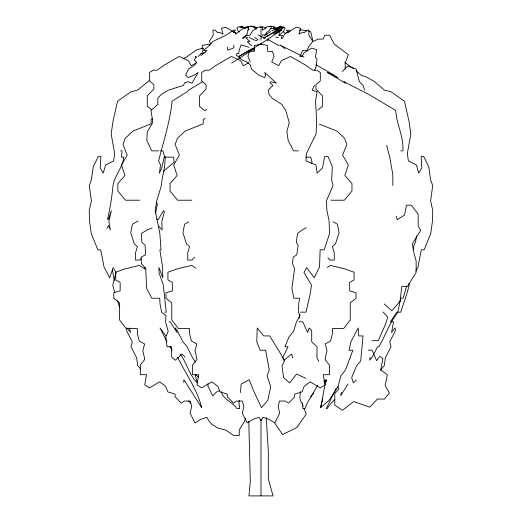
<?xml version="1.0" encoding="UTF-8"?>
<svg xmlns="http://www.w3.org/2000/svg" width="522" height="522" viewBox="0 0 522 522"><rect width="100%" height="100%" fill="white"/><g stroke="black" fill="none" stroke-linecap="round" stroke-linejoin="round"><path stroke-width="0.78" d="M207.971 383.696L207.913 385.993L212.728 395.754L216.323 392.205L219.71 390.436M183.803 382.646L183.881 379.703L201.629 407.617C197.264 389.334 185.702 374.013 177.689 357.263M155.549 213.452L157.357 204.017L156.163 202.177M240.492 392.577L241.144 384.12L249.196 379.703L253.366 390.332L261.483 407.617L267.747 400.465L270.709 386.724L267.068 375.742L269.319 369.896L265.574 350.242L260.21 350.249L256.765 341.89L257.229 327.933L263.669 335.927L269.724 335.927L280.334 353.257L284.425 360.97L282.01 365.902L283.57 377.647L289.749 382.952L296.568 374.052L305.996 378.404M300.496 391.63L299.856 397.046L300.457 401.111L302.453 403.154L302.943 408.589L304.952 408.589L307.301 402.893L317.63 385.464M239.35 400.485L238.932 402.893L239.689 408.589L236.857 408.589C232.486 401.823 223.475 400.022 221.152 391.48M413.202 249.666L414.011 245.209L415.466 242.247L416.634 235.84M406.703 285.991L403.101 298.212L400.772 298.212L397.764 312.534C389.562 322.674 385.458 335.542 378.861 346.758L377.563 346.758L372.297 357.087L369.596 360.232L370.228 357.12M299.106 318.094L299.876 314.381M341.408 392.205L340.657 395.754L348.05 383.924M325.441 379.983L324.599 382.952L326.602 380.59M262.331 35.829L262.736 34.791L266.742 34.902M245.568 418.507L244.081 422.037L239.252 429.913L239.252 435.518L233.654 435.518L225.993 430.167L218.065 428.157L211.697 424.164L208.807 420.719L206.79 417.319L200.729 419.394L195.039 422.892L190.125 413.287L191.652 406.514L190.302 401.059L184.416 401.059L181.186 403.114L175.19 396.851L175.092 394.084L167.875 391.937L165.637 386.313L159.641 381.836L149.468 387.944L144.764 384.858L146.545 374.698L140.346 374.698L140.346 365.119L144.809 359.364L142.819 350.588L144.627 343.978L139.263 341.042L137.338 333.545L137.338 328.579L126.2 328.579L119.584 319.999L119.584 302.877L113.789 298.219L113.789 292.803L120.151 290.865L120.151 282.467L115.74 279.896L115.74 272.23L124.875 268.934L139.518 265.404L144.933 269.111L144.933 267.532M322.805 399.017L320.371 407.617L321.232 406.286M196.057 56.435L194.354 60.03L196.383 62.151L195.143 64.761L188.579 68.956L185.669 75.096L188.181 77.608L193.962 75.214L198.223 72.467L192.037 83.161L187.868 81.726L184.671 82.789L183.411 85.445L168.462 90.143L161.128 94.554L157.807 98.227L157.788 104.465L151.008 110.429L152.822 122.507L147.289 131.753L146.839 140.327L151.7 150.858L158.858 150.858M273.352 28.736L274.376 26.576L271.551 26.655L270.357 26.1L269.019 26.739M314.642 70.007L315.934 67.299L317.017 59.299L315.399 57.172L316.704 49.721L311.66 48.044L303.784 53.133L302.205 56.448L299.869 56.513L302.721 50.51L307.008 50.393L308.893 46.425L312.808 41.434L308.796 35.248L308.998 30.1L306.616 30.165L304.626 32.501L302.127 32.573L298.956 34.106L300.587 28.292L296.274 27.268L284.568 34.132L282.598 38.295L280.999 38.334L282.356 35.476L278.859 35.568L283.824 31.013L285.169 28.175L283.668 26.779L277.913 27.64L275.492 29.056M314.401 85.321L312.097 90.175L317.095 91.702L315.529 101.216L316.704 121.417L316.045 133.997L306.375 153.612L305.99 160.959L315.927 165.004L317.122 173.18L322.55 167.849L324.573 156.522L328.038 156.522L332.331 166.753L331.633 180.018L333.108 185.447L326.42 200.846L326.902 210.496L329.023 220.486L329.604 233.582L324.169 249.816L320.136 249.816L319.529 266.951L314.153 277.834L306.695 267.518L303.961 272.497L311.549 285.129L310.225 293.795L306.003 312.156L300.333 312.149M254.547 49.009L253.986 50.184L251.885 48.938M336.155 388.427L326.263 408.589L327.092 408.589L331.189 403.154L334.837 399.369M415.845 271.029L417.965 266.951L421.293 249.816L424.145 249.816L430.741 233.582L432.549 220.486L432.738 210.496L430.624 200.846L432.705 185.447L430.637 180.018L428.732 166.753L423.72 156.522L421.182 156.522L421.769 167.849L418.768 173.18L416.399 165.004L408.387 160.959L407.33 153.612L410.827 133.997L409.02 121.417L404.478 101.216L390.906 91.702L384.479 90.175L373.882 81.164L365.791 76.714L361.472 75.436L356.089 70.855M264.693 35.829L266.527 32.41L268.7 31.248L271.381 27.385L271.218 26.1L269.391 26.655L267.225 26.576L263.838 29.454L262.253 30.126L262.703 27.64L259.388 26.779L256.002 28.175L252.661 31.013L249.568 35.568L246.893 35.476L243.526 38.334L242.306 38.295L247.193 34.132L248.433 27.268L243.343 28.292L235.592 34.106L235.422 32.573L233.504 32.501L235.539 30.165L233.719 30.1L225.856 35.248L212.956 41.434L208.35 46.425L203.684 50.393L206.973 50.51L201.087 55.508M106.919 228.303L108.465 225.595L110.37 229.856L108.883 221.7L111.349 210.614L108.374 219.462L107.532 219.462C109.966 209.074 111.636 198.712 112.778 188.103C113.228 176.638 122.781 168.286 123.805 157.148L121.443 157.148L122.083 150.858L120.595 150.858M311.19 163.595L312.097 162.257L310.727 157.148L305.892 157.148M380.303 370.274L384.401 365.38L385.308 357.851L391.017 346.765L389.712 341.877L395.513 330.426L394.971 327.94L391.526 332.534L393.575 321.806L390.423 321.806L396.727 312.149L400.739 312.156L406.84 293.795L409.241 285.129L408.837 283.55M141.423 258.286L139.922 260.067L135.524 260.067L135.524 252.857L137.371 246.593L134.343 243.911L130.715 232.708L132.418 224.173L138.076 221.06M194.615 257.098L192.109 260.067L187.718 260.067L187.718 252.857L189.564 246.593L186.537 243.911L182.902 232.708L184.612 224.173L188.853 221.837M310.818 396.648L313.898 393.033M342.497 71.514L347.743 65.968L356.167 69.067L359.371 81.726L363.162 85.445L364.467 89.973M248.315 30.126L248.987 29.454L247.624 26.576L250.449 26.655L251.643 26.1L254.318 27.385L256.093 29.043M356.272 380.173L353.355 382.952L351.671 377.647L356.519 365.902L360.728 360.97L363.025 335.927L358.744 335.927L358.242 327.933L350.836 341.89L349.042 350.249L352.833 350.242L345.518 369.896L340.964 375.742L337.975 386.724L328.912 400.465L320.854 407.617L323.875 390.332L326.322 379.703L323.673 381.177M198.119 56.448L202.021 53.133L203.587 48.044L196.885 49.721L186.321 57.172L183.013 58.692M163.745 171.059L174.133 162.257L173.532 157.148L165.526 157.148M317.774 110.188L322.518 106.266L322.518 95.924L315.934 89.06L315.934 84.668L320.306 80.949L320.306 72.467L316.515 70.202L312.769 70.202L305.377 65.022L290.571 56.435L281.345 60.722L278.702 65.713L271.766 61.968L274.076 56.304L272.484 51.332L267.623 51.332L267.623 45.466L261 44.129L254.377 45.466L254.377 51.332L249.516 51.332L247.924 56.304L250.234 61.968M327.287 267.46L330.289 265.404L344.938 268.934L354.066 272.23L354.066 279.896L349.662 282.467L349.662 290.865L356.017 292.803L356.017 298.219L350.229 302.877L350.229 319.999L343.613 328.579L332.468 328.579L332.468 333.545L330.55 341.042L325.18 343.978L326.994 350.588L324.997 359.364L329.467 365.119L329.467 374.698L323.262 374.698L325.049 384.858L320.345 387.944L310.166 381.836L304.169 386.313L301.931 391.937L294.721 394.084L294.623 396.851L288.62 403.114L285.39 401.059L279.511 401.059L278.154 406.514L279.688 413.287L274.768 422.892L269.084 419.394L263.016 417.319L261 420.719L258.984 417.319L252.916 419.394L247.232 422.892L242.312 413.287L243.846 406.514L242.489 401.059L236.61 401.059L233.38 403.114L227.377 396.851L227.279 394.084L220.069 391.937L217.831 386.313L211.834 381.836L201.655 387.944L196.951 384.858L198.738 374.698L192.533 374.698L192.533 365.119L197.003 359.364L195.006 350.588L196.82 343.978L191.45 341.042L189.532 333.545L189.532 328.579L178.387 328.579L171.771 319.999L171.771 302.877L165.983 298.219L165.983 292.803L172.338 290.865L172.338 282.467L167.934 279.896L167.934 272.23L177.062 268.934L191.711 265.404L195.92 268.288M270.677 31.633L265.417 34.687M299.615 30.641L300.94 29.78L306.962 30.981M231.703 63.09L252.589 49.721L254.247 48.044L238.782 56.513L248.694 50.51C260.347 45.114 270.729 36.873 281.71 30.1L273.548 34.106L282.931 28.292L283.707 27.268L263.525 38.334L282.056 26.779L274.937 30.126L280.601 26.576L279.942 26.655L280.575 26.1L271.929 30.863M202.817 81.569L188.618 90.175L187.189 91.702L172.058 101.216C170.094 121.724 163.53 141.149 158.603 160.959L160.528 165.004L159.354 173.18L161.781 167.849L164.391 156.522L165.317 156.522L164.6 166.753L161.996 180.018L161.402 185.447L156.802 200.846L155.171 210.496L159.862 233.582L161.017 249.816L159.843 249.816L162.564 266.951L162.838 277.834L158.916 267.518L158.956 272.497L163.308 285.129L166.264 312.156L164.606 312.149M206.829 109.529L204.82 110.677L199.482 106.266L199.482 95.924L206.066 89.06L206.066 84.668L201.694 80.949L201.694 72.467L205.485 70.202L209.231 70.202L216.623 65.022L231.429 56.435L240.655 60.722L243.298 65.713L248.844 62.718M149.468 80.421L137.521 90.175L131.094 91.702L117.522 101.216L112.98 121.417L111.173 133.997L114.67 153.612L113.613 160.959L105.601 165.004L103.232 173.18L100.231 167.849L100.818 156.522L98.28 156.522L93.268 166.753L91.363 180.018L89.295 185.447L91.376 200.846L89.262 210.496L89.451 220.486L91.259 233.582L97.855 249.816L100.707 249.816L104.035 266.951L109.685 277.834L113.222 267.518L116.001 272.497L112.759 285.129L114.762 292.346M196.657 62.718L191.104 65.713L188.462 60.722L179.235 56.435L164.437 65.022L157.037 70.202L153.298 70.202L149.501 72.467L149.501 80.949L153.873 84.668L153.873 89.06L147.289 95.924L147.289 106.266L151.445 109.698M306.283 227.807L302.656 229.654L297.507 233.438L296.294 242.247L298.121 245.209L296.79 254.86L293.26 257.085L292.405 263.31L294.597 268.673L291.889 288.353L293.879 298.212L299.524 298.212L298.741 303.921L298.525 312.534L300.006 315.523L296.313 322.25L293.638 331.17L288.96 337.023L284.94 346.758L288.079 346.758L282.904 357.087L283.994 360.232L291.713 354.014L292.672 357.805M244.192 27.96L247.01 26.583L248.492 27.085M205.342 52.22L202.68 53.505L200.709 53.557M152.404 118.794L151.112 119.355L151.112 123.831L132.784 131.146L125.228 138.337L122.957 144.45L127.198 155.106L121.502 164.959L124.947 175.496L117.848 183.561L117.848 191.039L125.476 200.22L139.563 200.22M205.244 118.52L203.306 119.355L203.306 123.831L184.971 131.146L177.421 138.337L175.151 144.45L179.392 155.106L173.689 164.959L177.141 175.496L170.042 183.561L170.042 191.039L177.669 200.22L191.75 200.22M152.215 227.912L147.798 229.654L141.436 233.438L141.827 242.247L145.109 245.209L145.534 254.86L141.084 257.085L141.358 263.31L145.742 268.673L146.61 288.353L151.778 298.212L159.752 298.212L160.006 303.921L161.761 312.534L165.996 315.523L165.591 322.25L168.208 331.17L165.787 337.023L167.079 346.758L171.516 346.758L171.607 357.087L175.392 360.232L181.852 354.014L185.114 357.048M247.806 37.264L245.829 37.956L249.927 41.434L247.304 41.532L249.914 44.514L251.865 45.753M259.956 27.47L262.612 26.779L265.998 28.175M270.115 28.88L274.781 28.364L279.198 30.811L279.198 35.594M286.578 32.573L288.496 32.501L286.461 30.165L288.281 30.1L290.252 31.385M254.031 27.581L255.656 27.581L255.656 29.199M160.443 150.858L162.831 150.858L164.724 157.148M298.486 150.858L293.599 150.858L288.118 140.327L286.885 131.753L289.247 122.507L285.717 110.429L281.906 104.465L272.19 98.227L269.15 94.554L268.204 90.143L272.98 85.445L269.861 82.789L270.774 81.726L276.399 83.161L264.726 72.467L265.561 75.214L264.621 77.608L258.664 75.096L251.447 68.956L250.208 64.761L247.147 62.151L242.195 60.03L236.277 54.993L236.74 53.577L238.756 53.505L239.128 50.288L241.118 44.905L249.079 47.274M400.661 150.858L402.899 150.858C403.884 136.757 396.485 124.262 395.709 110.429L369.028 94.554L343.913 81.726L345.362 83.161L327.503 72.467L337.44 77.608L333.995 75.096L316.064 64.761M331.026 200.22L344.331 200.22L351.958 191.039L351.958 183.561L344.859 175.496L348.311 164.959L342.608 155.106L346.849 144.45L344.579 138.337L337.029 131.146L319.425 124.125M156.796 219.462L158.355 219.462L163.451 210.614L164.41 211.71L161.8 221.7L162.159 229.856L158.61 226.13M168.919 321.806L170.224 321.806L177.062 332.534L175.203 327.94L177.206 330.426L183.007 341.877L187.052 346.765L192.638 357.851L195.561 362.242M299.086 321.806L302.799 321.806L307.588 332.534L309.174 327.94L311.712 330.426L311.719 341.877L317.069 346.765L316.945 357.851L318.812 361.27M371.945 340.683L378.28 340.683L385.321 324.71L387.709 317.174L383.05 311.967M368.127 350.184L372.023 350.184L376.721 360.728L379.788 356.213L382.874 358.66L380.753 369.922L387.331 374.731L385.099 385.627L389.445 393.033L384.322 399.056L377.426 399.056L369.798 407.16L353.629 401.562L342.452 410.312L334.798 405.092L334.798 393.542L339.085 388.694L338.002 386.769M275.577 37.036L278.454 37.558M308.463 31.281L310.72 31.738L313.017 41.59L317.996 39.117L323.027 39.117L324.821 35.215L329.61 35.215L334.178 43.992L348.337 54.745L345.179 63.077L345.179 69.015M277.202 27.999L273.567 27.268L273.841 28.788M257.098 40.703L254.129 39.946L249.177 37.395M250.782 26.1L252.609 26.655L254.775 26.576L257.033 28.495M239.944 26.779L241.771 27.425M265.444 37.956L263.042 37.036L264.876 38.282M258.207 39.94L254.605 37.414M333.147 221.837L337.388 224.173L339.098 232.708L335.463 243.911L332.436 246.593L334.282 252.857L334.282 260.067L329.891 260.067L327.888 257.692M245.301 28.155L241.425 26.1L242.058 26.655L241.399 26.576L243.435 27.81M236.74 33.728L225.726 27.268L221.413 28.292L223.044 34.106L219.873 32.573L217.374 32.501L215.384 30.165L213.002 30.1L213.204 35.248L209.191 41.434L211.149 43.926M245.294 28.351L244.087 27.64L238.332 26.779L236.831 28.175L238.176 31.013L239.278 32.025M304 57.094L279.949 44.905L285.182 48.938M267.355 39.117L279.048 45.753M258.22 34.922L262.259 37.369M344.82 62.412L353.694 68.826M283.178 31.685L285.762 33.623M195.476 374.568L198.425 377.158M209.942 45.133L208.807 44.129L202.184 45.466L202.184 49.133M188.52 401.111L190.811 403.154M384.309 303.961L391.794 310.825L399.982 301.357L401.888 286.454L407.525 286.454L416.125 272.327L416.125 260.928L413.776 252.243L412.38 243.826L420.647 230.391L418.174 225.661L418.174 214.092L411.369 205.166L406.501 205.166L404.491 215.044L397.255 219.69L396.113 216.128M267.316 39.946L268.21 40.833M140.672 369.054L137.599 365.38L136.692 357.851L130.983 346.765L132.288 341.877L126.487 330.426L127.029 327.94L130.474 332.534L129.593 327.933M165.924 335.927L159.986 327.933L166.929 341.89M274.605 422.794L282.565 434.565L296.829 427.531L306.283 414.018L303.974 408.256M180.442 354.542C187.052 363.429 189.173 375.096 197.401 382.952L195.097 374.796M169.754 346.393L172.175 350.249M267.545 34.922L268.158 36.207M195.73 56.304L196.311 57.72M301.957 403.219L303.112 406.096M117.45 300.679L119.734 307.562M386.645 145.377L389.686 156.926L392.831 174.544L392.831 185.519M112.289 269.456L114.292 280.477M227.448 47.274L227.899 50.184L233.83 47.828L233.81 45.173M266.259 417.548L268.328 451.276L268.328 479.013L273.078 495.9L248.922 495.9L250.312 481.349L248.792 421.208M261 26.583L261 27.581M261 28.645L261 40.272M261 43.169L261 44.683M261 419.577L261 495.9"/></g></svg>
